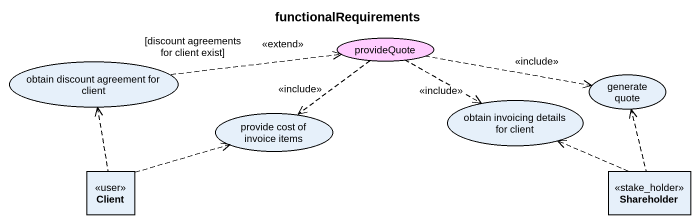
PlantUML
@startuml
title functionalRequirements
allowmixing
hide circle
hide empty members
usecase provideQuote #FFCCFF
usecase "obtain discount agreement for client" as obtain_discount_agreement
usecase "generate quote" as generate_quote
usecase "provide cost of invoice items" as provide_cost_of_invoice
usecase "obtain invoicing details for client" as obtain_invoicing_details
interface Client <<user>>
interface Shareholder <<stake_holder>>
provideQuote .right.> generate_quote : <<include>>
provideQuote ..> provide_cost_of_invoice : <<include>>
provideQuote .right.> obtain_invoicing_details : <<include>>
obtain_discount_agreement .right.> provideQuote : <<extend>>\n[discount agreements for client exist]
Client .up.> obtain_discount_agreement
Client .right.> provide_cost_of_invoice
Shareholder .up.> generate_quote
Shareholder .left.> obtain_invoicing_details
@enduml
